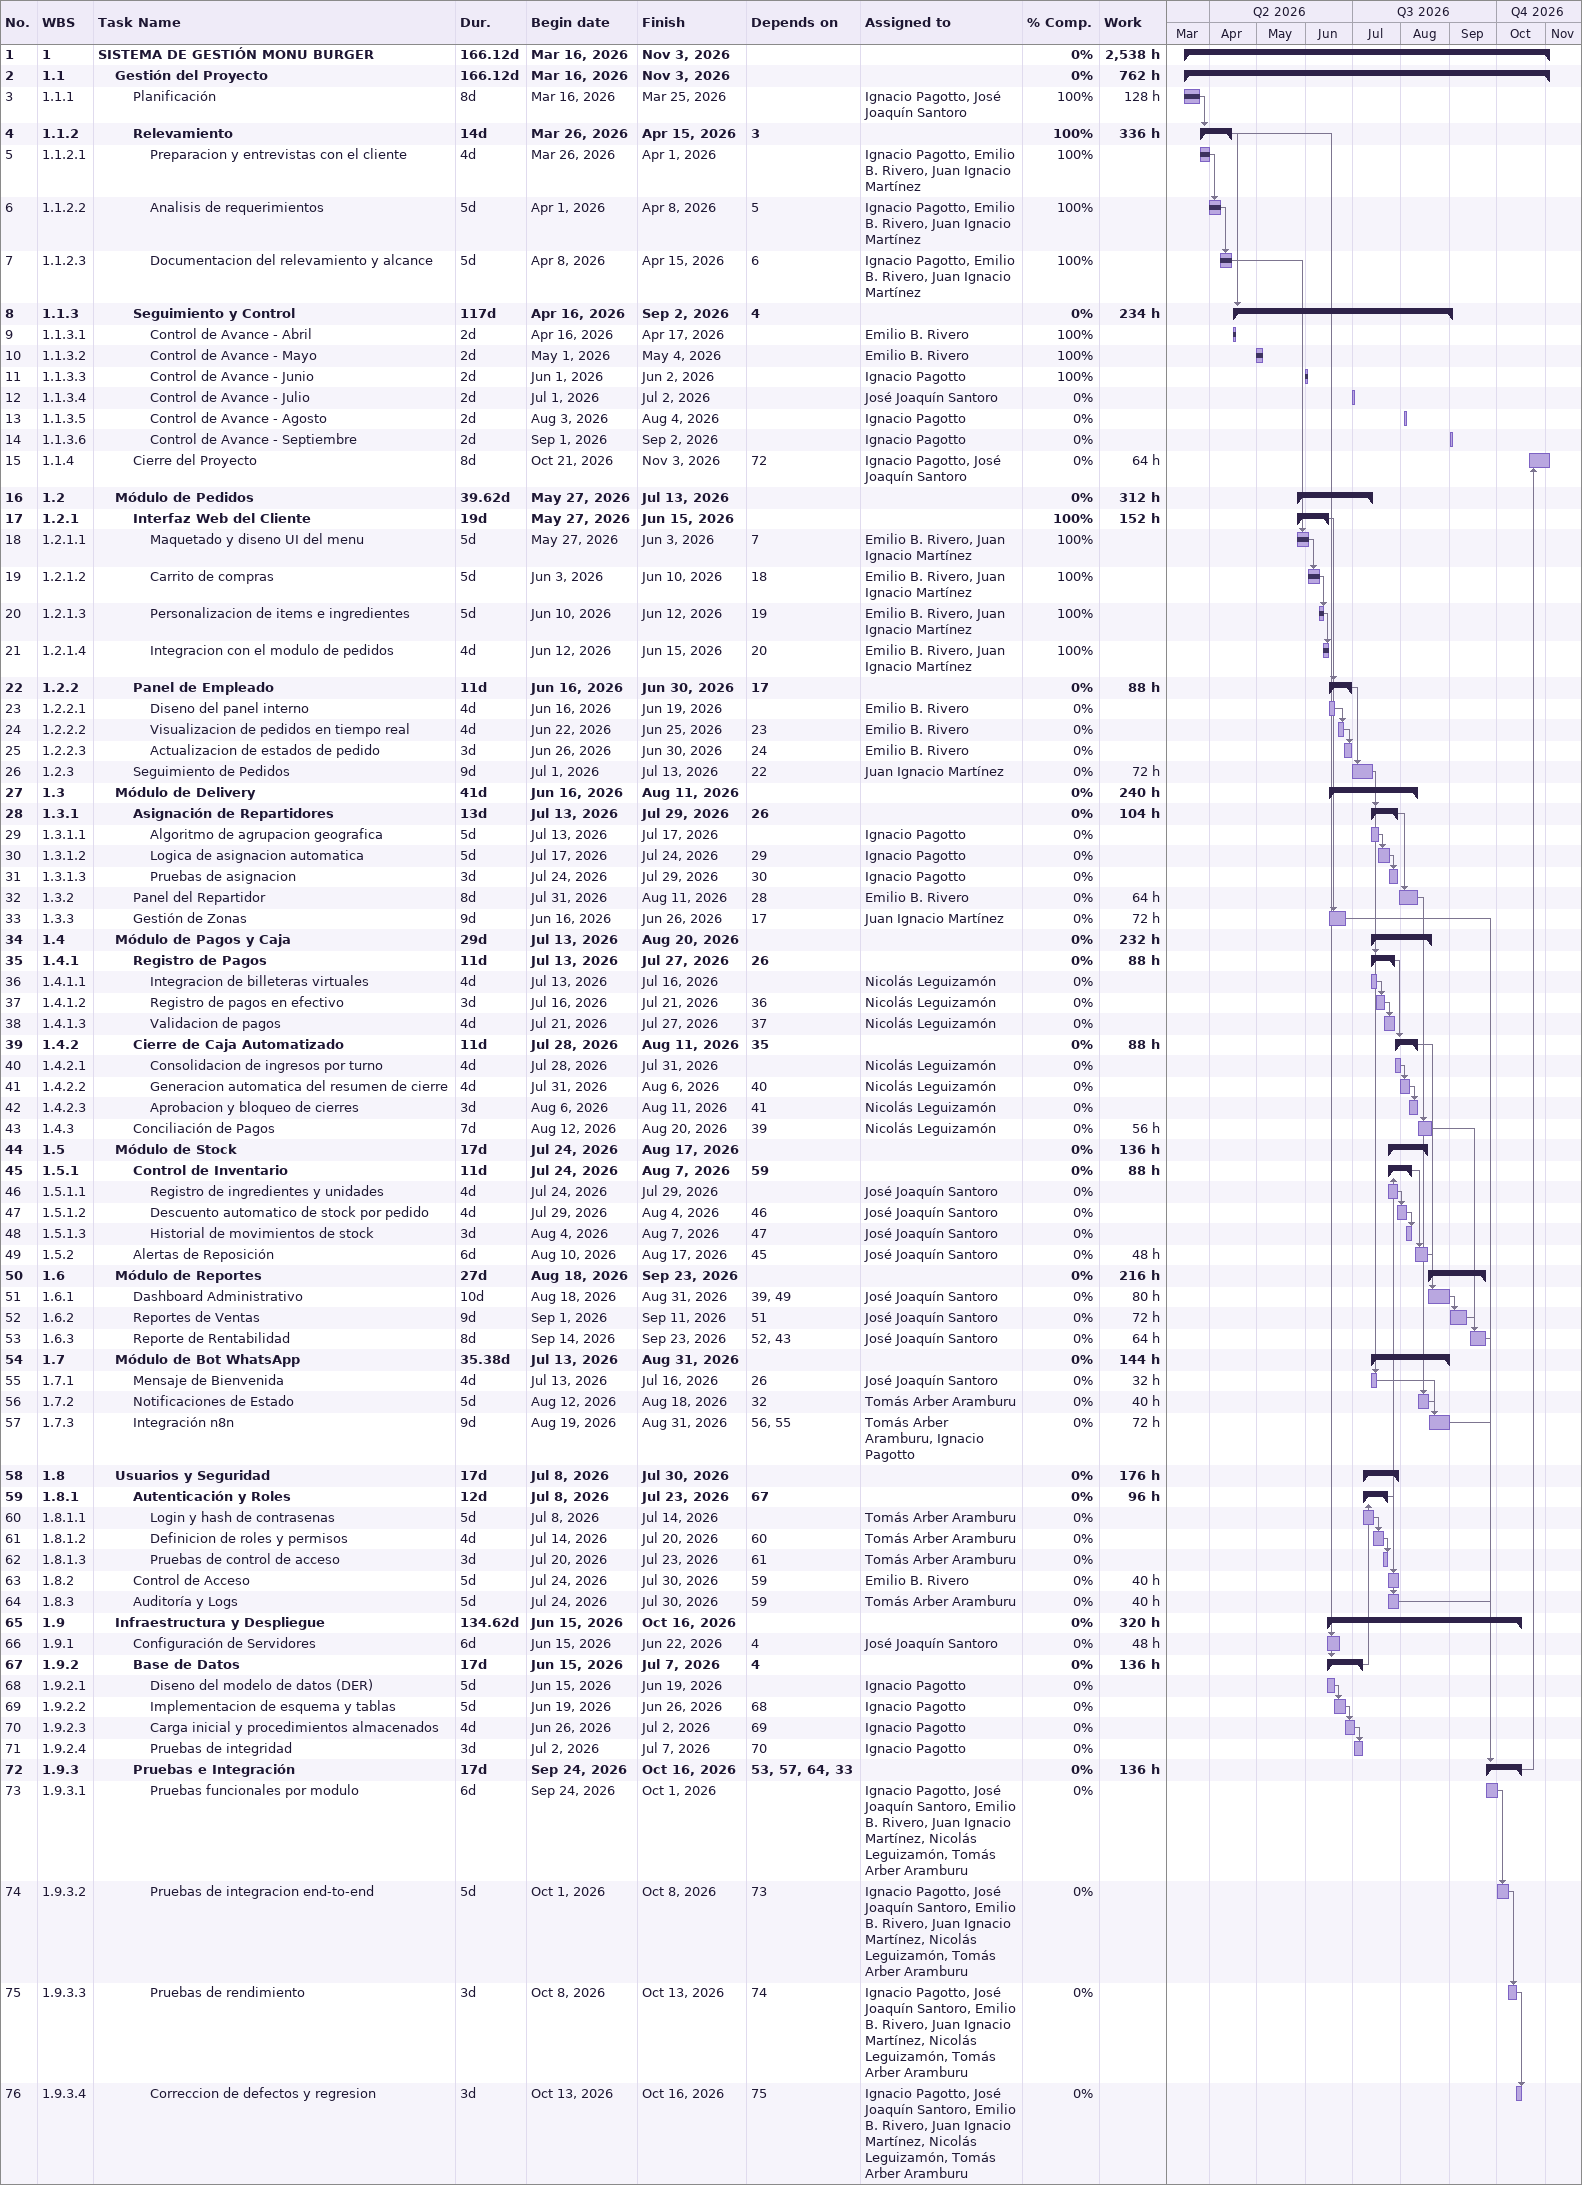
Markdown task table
| ID | WBS | Task | Duration | Start | Finish | Predecessors | Resources | % complete | Work (h) |
|---|---|---|---|---|---|---|---|---|---|
| 1 | 1 | **SISTEMA DE GESTIÓN MONU BURGER** | 166.12d | 2026-03-16 | 2026-11-03 |  |  | 0 | 2538 |
| 2 | 1.1 | **Gestión del Proyecto** | 166.12d | 2026-03-16 | 2026-11-03 |  |  | 0 | 762 |
| 3 | 1.1.1 | Planificación | 8d | 2026-03-16 | 2026-03-25 |  | Ignacio Pagotto, José Joaquín Santoro | 100 | 128 |
| 4 | 1.1.2 | **Relevamiento** | 14d | 2026-03-26 | 2026-04-15 | 3 |  | 100 | 336 |
| 5 | 1.1.2.1 | Preparacion y entrevistas con el cliente | 4d | 2026-03-26 | 2026-04-01 |  | Ignacio Pagotto, Emilio B. Rivero, Juan Ignacio Martínez | 100 |  |
| 6 | 1.1.2.2 | Analisis de requerimientos | 5d | 2026-04-01 | 2026-04-08 | 5 | Ignacio Pagotto, Emilio B. Rivero, Juan Ignacio Martínez | 100 |  |
| 7 | 1.1.2.3 | Documentacion del relevamiento y alcance | 5d | 2026-04-08 | 2026-04-15 | 6 | Ignacio Pagotto, Emilio B. Rivero, Juan Ignacio Martínez | 100 |  |
| 8 | 1.1.3 | **Seguimiento y Control** | 117d | 2026-04-16 | 2026-09-02 | 4 |  | 0 | 234 |
| 9 | 1.1.3.1 | Control de Avance - Abril | 2d | 2026-04-16 | 2026-04-17 |  | Emilio B. Rivero | 100 |  |
| 10 | 1.1.3.2 | Control de Avance - Mayo | 2d | 2026-05-01 | 2026-05-04 |  | Emilio B. Rivero | 100 |  |
| 11 | 1.1.3.3 | Control de Avance - Junio | 2d | 2026-06-01 | 2026-06-02 |  | Ignacio Pagotto | 100 |  |
| 12 | 1.1.3.4 | Control de Avance - Julio | 2d | 2026-07-01 | 2026-07-02 |  | José Joaquín Santoro | 0 |  |
| 13 | 1.1.3.5 | Control de Avance - Agosto | 2d | 2026-08-03 | 2026-08-04 |  | Ignacio Pagotto | 0 |  |
| 14 | 1.1.3.6 | Control de Avance - Septiembre | 2d | 2026-09-01 | 2026-09-02 |  | Ignacio Pagotto | 0 |  |
| 15 | 1.1.4 | Cierre del Proyecto | 8d | 2026-10-21 | 2026-11-03 | 72 | Ignacio Pagotto, José Joaquín Santoro | 0 | 64 |
| 16 | 1.2 | **Módulo de Pedidos** | 39.62d | 2026-05-27 | 2026-07-13 |  |  | 0 | 312 |
| 17 | 1.2.1 | **Interfaz Web del Cliente** | 19d | 2026-05-27 | 2026-06-15 |  |  | 100 | 152 |
| 18 | 1.2.1.1 | Maquetado y diseno UI del menu | 5d | 2026-05-27 | 2026-06-03 | 7 | Emilio B. Rivero, Juan Ignacio Martínez | 100 |  |
| 19 | 1.2.1.2 | Carrito de compras | 5d | 2026-06-03 | 2026-06-10 | 18 | Emilio B. Rivero, Juan Ignacio Martínez | 100 |  |
| 20 | 1.2.1.3 | Personalizacion de items e ingredientes | 5d | 2026-06-10 | 2026-06-12 | 19 | Emilio B. Rivero, Juan Ignacio Martínez | 100 |  |
| 21 | 1.2.1.4 | Integracion con el modulo de pedidos | 4d | 2026-06-12 | 2026-06-15 | 20 | Emilio B. Rivero, Juan Ignacio Martínez | 100 |  |
| 22 | 1.2.2 | **Panel de Empleado** | 11d | 2026-06-16 | 2026-06-30 | 17 |  | 0 | 88 |
| 23 | 1.2.2.1 | Diseno del panel interno | 4d | 2026-06-16 | 2026-06-19 |  | Emilio B. Rivero | 0 |  |
| 24 | 1.2.2.2 | Visualizacion de pedidos en tiempo real | 4d | 2026-06-22 | 2026-06-25 | 23 | Emilio B. Rivero | 0 |  |
| 25 | 1.2.2.3 | Actualizacion de estados de pedido | 3d | 2026-06-26 | 2026-06-30 | 24 | Emilio B. Rivero | 0 |  |
| 26 | 1.2.3 | Seguimiento de Pedidos | 9d | 2026-07-01 | 2026-07-13 | 22 | Juan Ignacio Martínez | 0 | 72 |
| 27 | 1.3 | **Módulo de Delivery** | 41d | 2026-06-16 | 2026-08-11 |  |  | 0 | 240 |
| 28 | 1.3.1 | **Asignación de Repartidores** | 13d | 2026-07-13 | 2026-07-29 | 26 |  | 0 | 104 |
| 29 | 1.3.1.1 | Algoritmo de agrupacion geografica | 5d | 2026-07-13 | 2026-07-17 |  | Ignacio Pagotto | 0 |  |
| 30 | 1.3.1.2 | Logica de asignacion automatica | 5d | 2026-07-17 | 2026-07-24 | 29 | Ignacio Pagotto | 0 |  |
| 31 | 1.3.1.3 | Pruebas de asignacion | 3d | 2026-07-24 | 2026-07-29 | 30 | Ignacio Pagotto | 0 |  |
| 32 | 1.3.2 | Panel del Repartidor | 8d | 2026-07-31 | 2026-08-11 | 28 | Emilio B. Rivero | 0 | 64 |
| 33 | 1.3.3 | Gestión de Zonas | 9d | 2026-06-16 | 2026-06-26 | 17 | Juan Ignacio Martínez | 0 | 72 |
| 34 | 1.4 | **Módulo de Pagos y Caja** | 29d | 2026-07-13 | 2026-08-20 |  |  | 0 | 232 |
| 35 | 1.4.1 | **Registro de Pagos** | 11d | 2026-07-13 | 2026-07-27 | 26 |  | 0 | 88 |
| 36 | 1.4.1.1 | Integracion de billeteras virtuales | 4d | 2026-07-13 | 2026-07-16 |  | Nicolás Leguizamón | 0 |  |
| 37 | 1.4.1.2 | Registro de pagos en efectivo | 3d | 2026-07-16 | 2026-07-21 | 36 | Nicolás Leguizamón | 0 |  |
| 38 | 1.4.1.3 | Validacion de pagos | 4d | 2026-07-21 | 2026-07-27 | 37 | Nicolás Leguizamón | 0 |  |
| 39 | 1.4.2 | **Cierre de Caja Automatizado** | 11d | 2026-07-28 | 2026-08-11 | 35 |  | 0 | 88 |
| 40 | 1.4.2.1 | Consolidacion de ingresos por turno | 4d | 2026-07-28 | 2026-07-31 |  | Nicolás Leguizamón | 0 |  |
| 41 | 1.4.2.2 | Generacion automatica del resumen de cierre | 4d | 2026-07-31 | 2026-08-06 | 40 | Nicolás Leguizamón | 0 |  |
| 42 | 1.4.2.3 | Aprobacion y bloqueo de cierres | 3d | 2026-08-06 | 2026-08-11 | 41 | Nicolás Leguizamón | 0 |  |
| 43 | 1.4.3 | Conciliación de Pagos | 7d | 2026-08-12 | 2026-08-20 | 39 | Nicolás Leguizamón | 0 | 56 |
| 44 | 1.5 | **Módulo de Stock** | 17d | 2026-07-24 | 2026-08-17 |  |  | 0 | 136 |
| 45 | 1.5.1 | **Control de Inventario** | 11d | 2026-07-24 | 2026-08-07 | 59 |  | 0 | 88 |
| 46 | 1.5.1.1 | Registro de ingredientes y unidades | 4d | 2026-07-24 | 2026-07-29 |  | José Joaquín Santoro | 0 |  |
| 47 | 1.5.1.2 | Descuento automatico de stock por pedido | 4d | 2026-07-29 | 2026-08-04 | 46 | José Joaquín Santoro | 0 |  |
| 48 | 1.5.1.3 | Historial de movimientos de stock | 3d | 2026-08-04 | 2026-08-07 | 47 | José Joaquín Santoro | 0 |  |
| 49 | 1.5.2 | Alertas de Reposición | 6d | 2026-08-10 | 2026-08-17 | 45 | José Joaquín Santoro | 0 | 48 |
| 50 | 1.6 | **Módulo de Reportes** | 27d | 2026-08-18 | 2026-09-23 |  |  | 0 | 216 |
| 51 | 1.6.1 | Dashboard Administrativo | 10d | 2026-08-18 | 2026-08-31 | 39, 49 | José Joaquín Santoro | 0 | 80 |
| 52 | 1.6.2 | Reportes de Ventas | 9d | 2026-09-01 | 2026-09-11 | 51 | José Joaquín Santoro | 0 | 72 |
| 53 | 1.6.3 | Reporte de Rentabilidad | 8d | 2026-09-14 | 2026-09-23 | 52, 43 | José Joaquín Santoro | 0 | 64 |
| 54 | 1.7 | **Módulo de Bot WhatsApp** | 35.38d | 2026-07-13 | 2026-08-31 |  |  | 0 | 144 |
| 55 | 1.7.1 | Mensaje de Bienvenida | 4d | 2026-07-13 | 2026-07-16 | 26 | José Joaquín Santoro | 0 | 32 |
| 56 | 1.7.2 | Notificaciones de Estado | 5d | 2026-08-12 | 2026-08-18 | 32 | Tomás Arber Aramburu | 0 | 40 |
| 57 | 1.7.3 | Integración n8n | 9d | 2026-08-19 | 2026-08-31 | 56, 55 | Tomás Arber Aramburu, Ignacio Pagotto | 0 | 72 |
| 58 | 1.8 | **Usuarios y Seguridad** | 17d | 2026-07-08 | 2026-07-30 |  |  | 0 | 176 |
| 59 | 1.8.1 | **Autenticación y Roles** | 12d | 2026-07-08 | 2026-07-23 | 67 |  | 0 | 96 |
| 60 | 1.8.1.1 | Login y hash de contrasenas | 5d | 2026-07-08 | 2026-07-14 |  | Tomás Arber Aramburu | 0 |  |
| 61 | 1.8.1.2 | Definicion de roles y permisos | 4d | 2026-07-14 | 2026-07-20 | 60 | Tomás Arber Aramburu | 0 |  |
| 62 | 1.8.1.3 | Pruebas de control de acceso | 3d | 2026-07-20 | 2026-07-23 | 61 | Tomás Arber Aramburu | 0 |  |
| 63 | 1.8.2 | Control de Acceso | 5d | 2026-07-24 | 2026-07-30 | 59 | Emilio B. Rivero | 0 | 40 |
| 64 | 1.8.3 | Auditoría y Logs | 5d | 2026-07-24 | 2026-07-30 | 59 | Tomás Arber Aramburu | 0 | 40 |
| 65 | 1.9 | **Infraestructura y Despliegue** | 134.62d | 2026-06-15 | 2026-10-16 |  |  | 0 | 320 |
| 66 | 1.9.1 | Configuración de Servidores | 6d | 2026-06-15 | 2026-06-22 | 4 | José Joaquín Santoro | 0 | 48 |
| 67 | 1.9.2 | **Base de Datos** | 17d | 2026-06-15 | 2026-07-07 | 4 |  | 0 | 136 |
| 68 | 1.9.2.1 | Diseno del modelo de datos (DER) | 5d | 2026-06-15 | 2026-06-19 |  | Ignacio Pagotto | 0 |  |
| 69 | 1.9.2.2 | Implementacion de esquema y tablas | 5d | 2026-06-19 | 2026-06-26 | 68 | Ignacio Pagotto | 0 |  |
| 70 | 1.9.2.3 | Carga inicial y procedimientos almacenados | 4d | 2026-06-26 | 2026-07-02 | 69 | Ignacio Pagotto | 0 |  |
| 71 | 1.9.2.4 | Pruebas de integridad | 3d | 2026-07-02 | 2026-07-07 | 70 | Ignacio Pagotto | 0 |  |
| 72 | 1.9.3 | **Pruebas e Integración** | 17d | 2026-09-24 | 2026-10-16 | 53, 57, 64, 33 |  | 0 | 136 |
| 73 | 1.9.3.1 | Pruebas funcionales por modulo | 6d | 2026-09-24 | 2026-10-01 |  | Ignacio Pagotto, José Joaquín Santoro, Emilio B. Rivero, Juan Ignacio Martínez, Nicolás Leguizamón, Tomás Arber Aramburu | 0 |  |
| 74 | 1.9.3.2 | Pruebas de integracion end-to-end | 5d | 2026-10-01 | 2026-10-08 | 73 | Ignacio Pagotto, José Joaquín Santoro, Emilio B. Rivero, Juan Ignacio Martínez, Nicolás Leguizamón, Tomás Arber Aramburu | 0 |  |
| 75 | 1.9.3.3 | Pruebas de rendimiento | 3d | 2026-10-08 | 2026-10-13 | 74 | Ignacio Pagotto, José Joaquín Santoro, Emilio B. Rivero, Juan Ignacio Martínez, Nicolás Leguizamón, Tomás Arber Aramburu | 0 |  |
| 76 | 1.9.3.4 | Correccion de defectos y regresion | 3d | 2026-10-13 | 2026-10-16 | 75 | Ignacio Pagotto, José Joaquín Santoro, Emilio B. Rivero, Juan Ignacio Martínez, Nicolás Leguizamón, Tomás Arber Aramburu | 0 |  |
